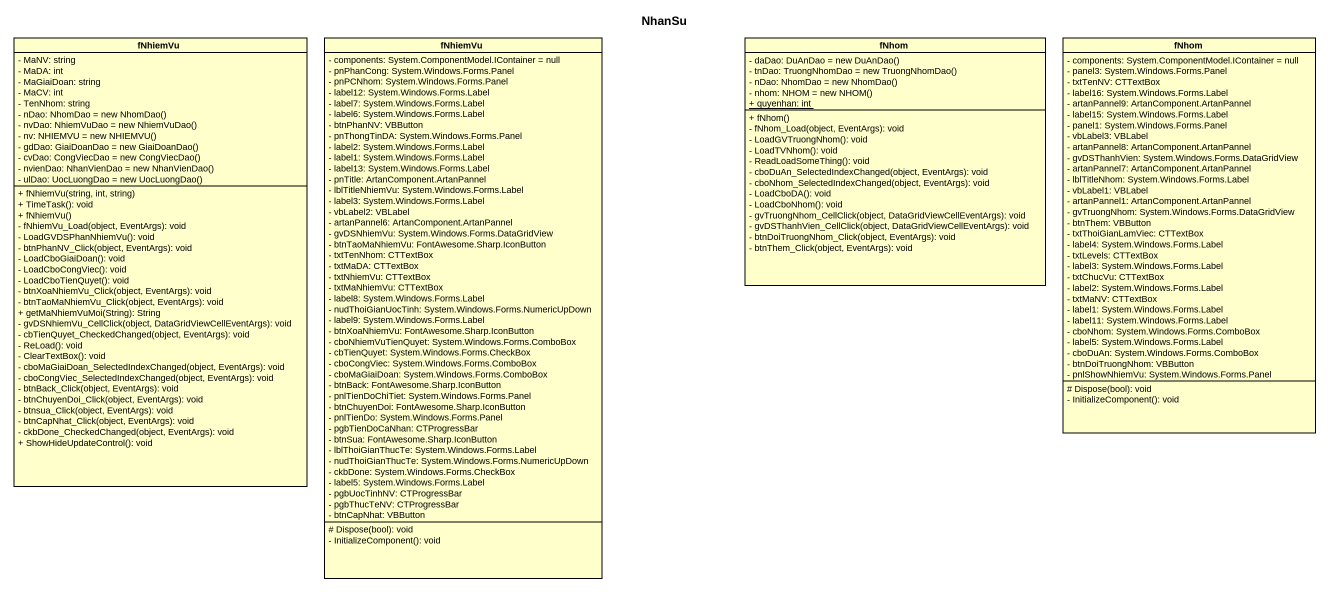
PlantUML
@startuml
title NhanSu
hide circle
hide empty members
skinparam classAttributeIconSize 0
class fNhiemVu {
  - MaNV: string
  - MaDA: int
  - MaGiaiDoan: string
  - MaCV: int
  - TenNhom: string
  {field} - nDao: NhomDao = new NhomDao()
  {field} - nvDao: NhiemVuDao = new NhiemVuDao()
  {field} - nv: NHIEMVU = new NHIEMVU()
  {field} - gdDao: GiaiDoanDao = new GiaiDoanDao()
  {field} - cvDao: CongViecDao = new CongViecDao()
  {field} - nvienDao: NhanVienDao = new NhanVienDao()
  {field} - ulDao: UocLuongDao = new UocLuongDao()
  + fNhiemVu(string, int, string)
  + TimeTask(): void
  + fNhiemVu()
  - fNhiemVu_Load(object, EventArgs): void
  - LoadGVDSPhanNhiemVu(): void
  - btnPhanNV_Click(object, EventArgs): void
  - LoadCboGiaiDoan(): void
  - LoadCboCongViec(): void
  - LoadCboTienQuyet(): void
  - btnXoaNhiemVu_Click(object, EventArgs): void
  - btnTaoMaNhiemVu_Click(object, EventArgs): void
  + getMaNhiemVuMoi(String): String
  - gvDSNhiemVu_CellClick(object, DataGridViewCellEventArgs): void
  - cbTienQuyet_CheckedChanged(object, EventArgs): void
  - ReLoad(): void
  - ClearTextBox(): void
  - cboMaGiaiDoan_SelectedIndexChanged(object, EventArgs): void
  - cboCongViec_SelectedIndexChanged(object, EventArgs): void
  - btnBack_Click(object, EventArgs): void
  - btnChuyenDoi_Click(object, EventArgs): void
  - btnsua_Click(object, EventArgs): void
  - btnCapNhat_Click(object, EventArgs): void
  - ckbDone_CheckedChanged(object, EventArgs): void
  + ShowHideUpdateControl(): void
}
class "fNhiemVu" as fNhiemVu_2 {
  - components: System.ComponentModel.IContainer = null
  - pnPhanCong: System.Windows.Forms.Panel
  - pnPCNhom: System.Windows.Forms.Panel
  - label12: System.Windows.Forms.Label
  - label7: System.Windows.Forms.Label
  - label6: System.Windows.Forms.Label
  - btnPhanNV: VBButton
  - pnThongTinDA: System.Windows.Forms.Panel
  - label2: System.Windows.Forms.Label
  - label1: System.Windows.Forms.Label
  - label13: System.Windows.Forms.Label
  - pnTitle: ArtanComponent.ArtanPannel
  - lblTitleNhiemVu: System.Windows.Forms.Label
  - label3: System.Windows.Forms.Label
  - vbLabel2: VBLabel
  - artanPannel6: ArtanComponent.ArtanPannel
  - gvDSNhiemVu: System.Windows.Forms.DataGridView
  - btnTaoMaNhiemVu: FontAwesome.Sharp.IconButton
  - txtTenNhom: CTTextBox
  - txtMaDA: CTTextBox
  - txtNhiemVu: CTTextBox
  - txtMaNhiemVu: CTTextBox
  - label8: System.Windows.Forms.Label
  - nudThoiGianUocTinh: System.Windows.Forms.NumericUpDown
  - label9: System.Windows.Forms.Label
  - btnXoaNhiemVu: FontAwesome.Sharp.IconButton
  - cboNhiemVuTienQuyet: System.Windows.Forms.ComboBox
  - cbTienQuyet: System.Windows.Forms.CheckBox
  - cboCongViec: System.Windows.Forms.ComboBox
  - cboMaGiaiDoan: System.Windows.Forms.ComboBox
  - btnBack: FontAwesome.Sharp.IconButton
  - pnlTienDoChiTiet: System.Windows.Forms.Panel
  - btnChuyenDoi: FontAwesome.Sharp.IconButton
  - pnlTienDo: System.Windows.Forms.Panel
  - pgbTienDoCaNhan: CTProgressBar
  - btnSua: FontAwesome.Sharp.IconButton
  - lblThoiGianThucTe: System.Windows.Forms.Label
  - nudThoiGianThucTe: System.Windows.Forms.NumericUpDown
  - ckbDone: System.Windows.Forms.CheckBox
  - label5: System.Windows.Forms.Label
  - pgbUocTinhNV: CTProgressBar
  - pgbThucTeNV: CTProgressBar
  - btnCapNhat: VBButton
  # Dispose(bool): void
  - InitializeComponent(): void
}
class fNhom {
  {field} - daDao: DuAnDao = new DuAnDao()
  {field} - tnDao: TruongNhomDao = new TruongNhomDao()
  {field} - nDao: NhomDao = new NhomDao()
  {field} - nhom: NHOM = new NHOM()
  {static} + quyenhan: int
  + fNhom()
  - fNhom_Load(object, EventArgs): void
  - LoadGVTruongNhom(): void
  - LoadTVNhom(): void
  - ReadLoadSomeThing(): void
  - cboDuAn_SelectedIndexChanged(object, EventArgs): void
  - cboNhom_SelectedIndexChanged(object, EventArgs): void
  - LoadCboDA(): void
  - LoadCboNhom(): void
  - gvTruongNhom_CellClick(object, DataGridViewCellEventArgs): void
  - gvDSThanhVien_CellClick(object, DataGridViewCellEventArgs): void
  - btnDoiTruongNhom_Click(object, EventArgs): void
  - btnThem_Click(object, EventArgs): void
}
class "fNhom" as fNhom_2 {
  - components: System.ComponentModel.IContainer = null
  - panel3: System.Windows.Forms.Panel
  - txtTenNV: CTTextBox
  - label16: System.Windows.Forms.Label
  - artanPannel9: ArtanComponent.ArtanPannel
  - label15: System.Windows.Forms.Label
  - panel1: System.Windows.Forms.Panel
  - vbLabel3: VBLabel
  - artanPannel8: ArtanComponent.ArtanPannel
  - gvDSThanhVien: System.Windows.Forms.DataGridView
  - artanPannel7: ArtanComponent.ArtanPannel
  - lblTitleNhom: System.Windows.Forms.Label
  - vbLabel1: VBLabel
  - artanPannel1: ArtanComponent.ArtanPannel
  - gvTruongNhom: System.Windows.Forms.DataGridView
  - btnThem: VBButton
  - txtThoiGianLamViec: CTTextBox
  - label4: System.Windows.Forms.Label
  - txtLevels: CTTextBox
  - label3: System.Windows.Forms.Label
  - txtChucVu: CTTextBox
  - label2: System.Windows.Forms.Label
  - txtMaNV: CTTextBox
  - label1: System.Windows.Forms.Label
  - label11: System.Windows.Forms.Label
  - cboNhom: System.Windows.Forms.ComboBox
  - label5: System.Windows.Forms.Label
  - cboDuAn: System.Windows.Forms.ComboBox
  - btnDoiTruongNhom: VBButton
  - pnlShowNhiemVu: System.Windows.Forms.Panel
  # Dispose(bool): void
  - InitializeComponent(): void
}
@enduml
